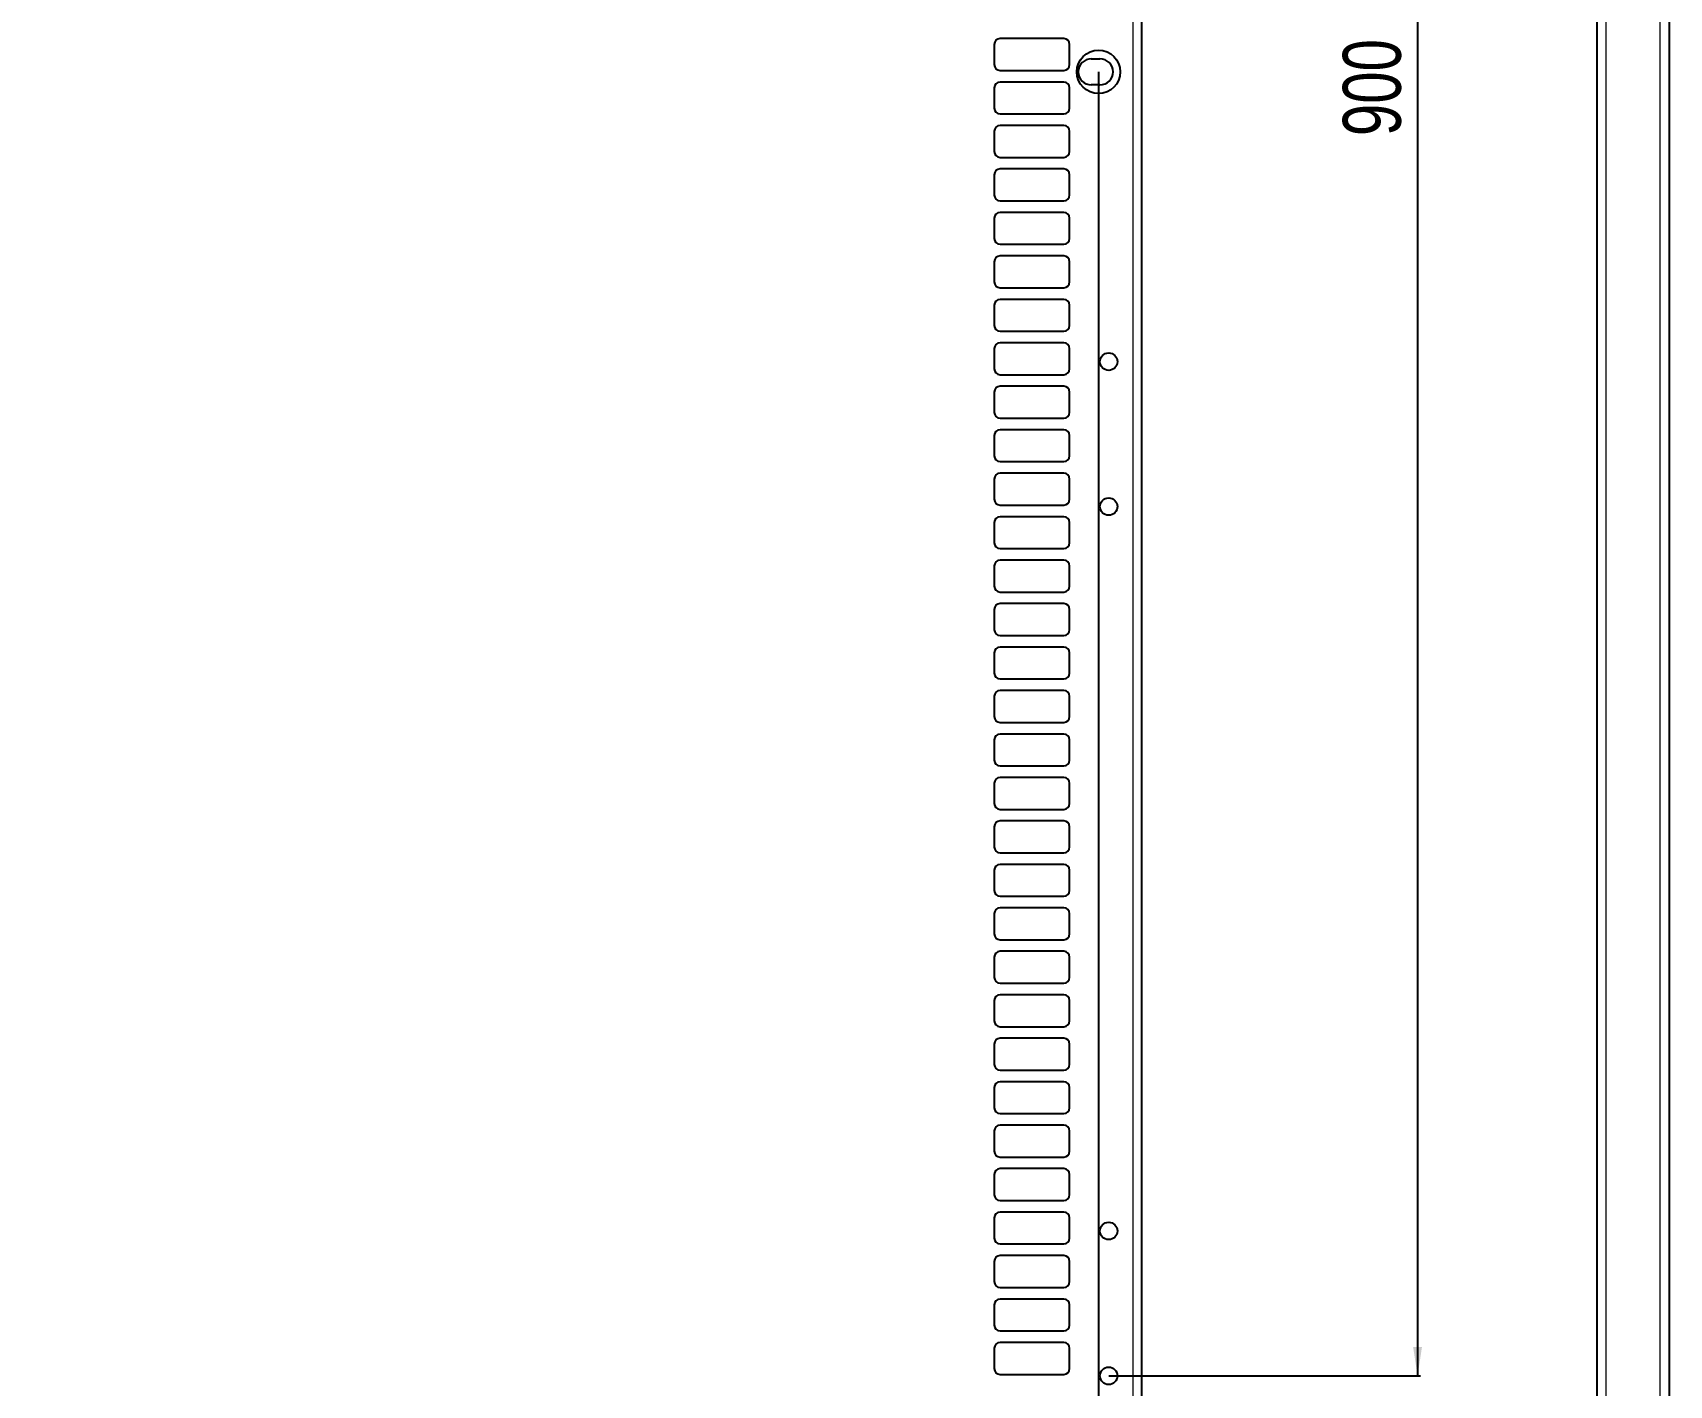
# Model space of a CAD drawing. Header units: millimetres. Extents: x -948 to 1310, y 554 to 2003.
# Drawn here: x -340 to 225, y 850 to 1317 of the extents above; entities that cross this region are included whole.
import ezdxf

# ---------------------------------------------------------------- set-up
doc = ezdxf.new("R2010")
doc.units = ezdxf.units.MM
doc.layers.add('FORMAT', color=7, linetype='Continuous')
doc.styles.add('SLDTEXTSTYLE0', font='TXT', dxfattribs={"width": 0.75})
doc.dimstyles.new('SLDDIMSTYLE0', dxfattribs={"dimtxt": 20, "dimasz": 10, "dimexe": 0, "dimexo": 0.0625, "dimgap": 5, "dimtad": 2, "dimdec": 1, "dimrnd": 1e-09, "dimzin": 12, "dimdsep": 46, "dimtxsty": 'SLDTEXTSTYLE0', "dimsah": 1, "dimcen": 0.09, "dimadec": 0, "dimazin": 3, "dimtfac": 1, "dimtofl": 0, "dimtmove": 0, "dimatfit": 3, "dimfxl": 0, "dimfrac": 2, "dimtolj": 1, "dimtzin": 12, "dimarcsym": 0})

# ---------------------------------------------------------------- blocks, each defined once
blk = doc.blocks.new('_D_2')
at = {"layer": 'FORMAT'}
for p, q in [((31.59, 1753.3), (139.23, 1753.3)), ((138.23, 1753.3), (138.23, 853.3)), ((31.59, 853.3), (139.23, 853.3))]:
    blk.add_line(p, q, dxfattribs=at)
for points in [[(138.23, 1753.3), (136.69, 1743.3), (139.76, 1743.3)], [(138.23, 853.3), (139.76, 863.3), (136.69, 863.3)]]:
    blk.add_solid(points, dxfattribs=at)
at = {"layer": 'FORMAT', "insert": (112.44, 1281.14), "char_height": 20, "attachment_point": 1, "rotation": 90, "style": 'SLDTEXTSTYLE0'}
blk.add_mtext('900', dxfattribs=at)
blk = doc.blocks.new('_D_4')
at = {"layer": 'FORMAT'}
for p, q in [((-827.92, 1303.29), (-827.92, 711.8)), ((28.08, 1303.29), (28.08, 711.8)), ((-827.92, 712.8), (28.08, 712.8))]:
    blk.add_line(p, q, dxfattribs=at)
for points in [[(-827.92, 712.8), (-817.92, 711.26), (-817.92, 714.34)], [(28.08, 712.8), (18.08, 714.34), (18.08, 711.26)]]:
    blk.add_solid(points, dxfattribs=at)
at = {"layer": 'FORMAT', "insert": (-422.09, 738.58), "char_height": 20, "attachment_point": 1, "style": 'SLDTEXTSTYLE0'}
blk.add_mtext('856', dxfattribs=at)

msp = doc.modelspace()

# ---------------------------------------------------------------- linework, layer by layer
at = {"color": 8, "linetype": 'Continuous', "lineweight": 18}
for p, q in [((39.98, 761.8), (39.98, 1844.8)), ((203.24, 1844.8), (203.24, 785.43)), ((222.04, 770.28), (222.04, 1844.8))]:
    msp.add_line(p, q, dxfattribs=at)
at = {"color": 7, "linetype": 'Continuous', "lineweight": 25}
for p, q in [((43.08, 761.8), (43.08, 1844.8)), ((225.14, 1844.8), (225.14, 773.18)), ((200.14, 1815.6), (200.14, 780.8)), ((-7.92, 1312.8), (-7.92, 1305.8)), ((16.08, 1314.8), (-5.92, 1314.8)), ((18.08, 1305.8), (18.08, 1312.8)), ((25.58, 1307.8), (28.58, 1307.8)), ((-5.92, 1303.8), (16.08, 1303.8)), ((16.08, 1299.8), (-5.92, 1299.8)), ((-7.92, 1297.8), (-7.92, 1290.8)), ((18.08, 1290.8), (18.08, 1297.8)), ((28.58, 1298.8), (25.58, 1298.8)), ((-5.92, 1288.8), (16.08, 1288.8)), ((-7.92, 1282.8), (-7.92, 1275.8)), ((16.08, 1284.8), (-5.92, 1284.8)), ((18.08, 1275.8), (18.08, 1282.8)), ((-5.92, 1273.8), (16.08, 1273.8)), ((-7.92, 1267.8), (-7.92, 1260.8)), ((16.08, 1269.8), (-5.92, 1269.8)), ((18.08, 1260.8), (18.08, 1267.8)), ((-5.92, 1258.8), (16.08, 1258.8)), ((16.08, 1254.8), (-5.92, 1254.8)), ((-7.92, 1252.8), (-7.92, 1245.8)), ((18.08, 1245.8), (18.08, 1252.8)), ((-5.92, 1243.8), (16.08, 1243.8)), ((-7.92, 1237.8), (-7.92, 1230.8)), ((16.08, 1239.8), (-5.92, 1239.8)), ((18.08, 1230.8), (18.08, 1237.8)), ((-5.92, 1228.8), (16.08, 1228.8)), ((-7.92, 1222.8), (-7.92, 1215.8)), ((16.08, 1224.8), (-5.92, 1224.8)), ((18.08, 1215.8), (18.08, 1222.8)), ((-5.92, 1213.8), (16.08, 1213.8)), ((16.08, 1209.8), (-5.92, 1209.8)), ((-7.92, 1207.8), (-7.92, 1200.8)), ((18.08, 1200.8), (18.08, 1207.8)), ((-5.92, 1198.8), (16.08, 1198.8)), ((-7.92, 1192.8), (-7.92, 1185.8)), ((16.08, 1194.8), (-5.92, 1194.8)), ((18.08, 1185.8), (18.08, 1192.8)), ((-5.92, 1183.8), (16.08, 1183.8)), ((-7.92, 1177.8), (-7.92, 1170.8)), ((16.08, 1179.8), (-5.92, 1179.8)), ((18.08, 1170.8), (18.08, 1177.8)), ((-5.92, 1168.8), (16.08, 1168.8)), ((16.08, 1164.8), (-5.92, 1164.8)), ((-7.92, 1162.8), (-7.92, 1155.8)), ((18.08, 1155.8), (18.08, 1162.8)), ((-5.92, 1153.8), (16.08, 1153.8)), ((-7.92, 1147.8), (-7.92, 1140.8)), ((16.08, 1149.8), (-5.92, 1149.8)), ((18.08, 1140.8), (18.08, 1147.8)), ((-5.92, 1138.8), (16.08, 1138.8)), ((-7.92, 1132.8), (-7.92, 1125.8)), ((16.08, 1134.8), (-5.92, 1134.8)), ((18.08, 1125.8), (18.08, 1132.8)), ((-5.92, 1123.8), (16.08, 1123.8)), ((16.08, 1119.8), (-5.92, 1119.8)), ((-7.92, 1117.8), (-7.92, 1110.8)), ((18.08, 1110.8), (18.08, 1117.8)), ((-5.92, 1108.8), (16.08, 1108.8)), ((-7.92, 1102.8), (-7.92, 1095.8)), ((16.08, 1104.8), (-5.92, 1104.8)), ((18.08, 1095.8), (18.08, 1102.8)), ((-5.92, 1093.8), (16.08, 1093.8)), ((-7.92, 1087.8), (-7.92, 1080.8)), ((16.08, 1089.8), (-5.92, 1089.8)), ((18.08, 1080.8), (18.08, 1087.8)), ((-5.92, 1078.8), (16.08, 1078.8)), ((16.08, 1074.8), (-5.92, 1074.8)), ((-7.92, 1072.8), (-7.92, 1065.8)), ((18.08, 1065.8), (18.08, 1072.8)), ((-5.92, 1063.8), (16.08, 1063.8)), ((-7.92, 1057.8), (-7.92, 1050.8)), ((16.08, 1059.8), (-5.92, 1059.8)), ((18.08, 1050.8), (18.08, 1057.8)), ((-5.92, 1048.8), (16.08, 1048.8)), ((-7.92, 1042.8), (-7.92, 1035.8)), ((16.08, 1044.8), (-5.92, 1044.8)), ((18.08, 1035.8), (18.08, 1042.8)), ((-5.92, 1033.8), (16.08, 1033.8)), ((16.08, 1029.8), (-5.92, 1029.8)), ((-7.92, 1027.8), (-7.92, 1020.8)), ((18.08, 1020.8), (18.08, 1027.8)), ((-5.92, 1018.8), (16.08, 1018.8)), ((-7.92, 1012.8), (-7.92, 1005.8)), ((16.08, 1014.8), (-5.92, 1014.8)), ((18.08, 1005.8), (18.08, 1012.8)), ((-5.92, 1003.8), (16.08, 1003.8)), ((-7.92, 997.8), (-7.92, 990.8)), ((16.08, 999.8), (-5.92, 999.8)), ((18.08, 990.8), (18.08, 997.8)), ((-5.92, 988.8), (16.08, 988.8)), ((16.08, 984.8), (-5.92, 984.8)), ((-7.92, 982.8), (-7.92, 975.8)), ((18.08, 975.8), (18.08, 982.8)), ((-5.92, 973.8), (16.08, 973.8)), ((-7.92, 967.8), (-7.92, 960.8)), ((16.08, 969.8), (-5.92, 969.8)), ((18.08, 960.8), (18.08, 967.8)), ((-5.92, 958.8), (16.08, 958.8)), ((-7.92, 952.8), (-7.92, 945.8)), ((16.08, 954.8), (-5.92, 954.8)), ((18.08, 945.8), (18.08, 952.8)), ((-5.92, 943.8), (16.08, 943.8)), ((16.08, 939.8), (-5.92, 939.8)), ((-7.92, 937.8), (-7.92, 930.8)), ((18.08, 930.8), (18.08, 937.8)), ((-5.92, 928.8), (16.08, 928.8)), ((-7.92, 922.8), (-7.92, 915.8)), ((16.08, 924.8), (-5.92, 924.8)), ((18.08, 915.8), (18.08, 922.8)), ((-5.92, 913.8), (16.08, 913.8)), ((16.08, 909.8), (-5.92, 909.8)), ((-7.92, 907.8), (-7.92, 900.8)), ((18.08, 900.8), (18.08, 907.8)), ((-5.92, 898.8), (16.08, 898.8)), ((-7.92, 892.8), (-7.92, 885.8)), ((16.08, 894.8), (-5.92, 894.8)), ((18.08, 885.8), (18.08, 892.8)), ((-5.92, 883.8), (16.08, 883.8)), ((-7.92, 877.8), (-7.92, 870.8)), ((16.08, 879.8), (-5.92, 879.8)), ((18.08, 870.8), (18.08, 877.8)), ((-5.92, 868.8), (16.08, 868.8)), ((16.08, 864.8), (-5.92, 864.8)), ((-7.92, 862.8), (-7.92, 855.8)), ((18.08, 855.8), (18.08, 862.8)), ((-5.92, 853.8), (16.08, 853.8))]:
    msp.add_line(p, q, dxfattribs=at)
for centre, radius in [((28.08, 1303.3), 7.5), ((31.58, 1203.3), 3), ((31.58, 1153.3), 3), ((31.58, 903.3), 3), ((31.58, 853.3), 3)]:
    msp.add_circle(centre, radius, dxfattribs=at)
for centre, radius, start, end in [((-5.92, 1312.8), 2, 90, 180), ((16.08, 1312.8), 2, 0, 90), ((-5.92, 1305.8), 2, 180, 270), ((16.08, 1305.8), 2, 270, 0), ((25.58, 1303.3), 4.5, 90, 270), ((28.58, 1303.3), 4.5, 270, 90), ((-5.92, 1297.8), 2, 90, 180), ((16.08, 1297.8), 2, 0, 90), ((-5.92, 1290.8), 2, 180, 270), ((16.08, 1290.8), 2, 270, 0), ((-5.92, 1282.8), 2, 90, 180), ((16.08, 1282.8), 2, 0, 90), ((-5.92, 1275.8), 2, 180, 270), ((16.08, 1275.8), 2, 270, 0), ((-5.92, 1267.8), 2, 90, 180), ((16.08, 1267.8), 2, 0, 90), ((-5.92, 1260.8), 2, 180, 270), ((16.08, 1260.8), 2, 270, 0), ((-5.92, 1252.8), 2, 90, 180), ((16.08, 1252.8), 2, 0, 90), ((-5.92, 1245.8), 2, 180, 270), ((16.08, 1245.8), 2, 270, 0), ((-5.92, 1237.8), 2, 90, 180), ((16.08, 1237.8), 2, 0, 90), ((-5.92, 1230.8), 2, 180, 270), ((16.08, 1230.8), 2, 270, 0), ((-5.92, 1222.8), 2, 90, 180), ((16.08, 1222.8), 2, 0, 90), ((-5.92, 1215.8), 2, 180, 270), ((16.08, 1215.8), 2, 270, 0), ((-5.92, 1207.8), 2, 90, 180), ((16.08, 1207.8), 2, 0, 90), ((-5.92, 1200.8), 2, 180, 270), ((16.08, 1200.8), 2, 270, 0), ((-5.92, 1192.8), 2, 90, 180), ((16.08, 1192.8), 2, 0, 90), ((-5.92, 1185.8), 2, 180, 270), ((16.08, 1185.8), 2, 270, 0), ((-5.92, 1177.8), 2, 90, 180), ((16.08, 1177.8), 2, 0, 90), ((-5.92, 1170.8), 2, 180, 270), ((16.08, 1170.8), 2, 270, 0), ((-5.92, 1162.8), 2, 90, 180), ((16.08, 1162.8), 2, 0, 90), ((-5.92, 1155.8), 2, 180, 270), ((16.08, 1155.8), 2, 270, 0), ((-5.92, 1147.8), 2, 90, 180), ((16.08, 1147.8), 2, 0, 90), ((-5.92, 1140.8), 2, 180, 270), ((16.08, 1140.8), 2, 270, 0), ((-5.92, 1132.8), 2, 90, 180), ((16.08, 1132.8), 2, 0, 90), ((-5.92, 1125.8), 2, 180, 270), ((16.08, 1125.8), 2, 270, 0), ((-5.92, 1117.8), 2, 90, 180), ((16.08, 1117.8), 2, 0, 90), ((-5.92, 1110.8), 2, 180, 270), ((16.08, 1110.8), 2, 270, 0), ((-5.92, 1102.8), 2, 90, 180), ((16.08, 1102.8), 2, 0, 90), ((-5.92, 1095.8), 2, 180, 270), ((16.08, 1095.8), 2, 270, 0), ((-5.92, 1087.8), 2, 90, 180), ((16.08, 1087.8), 2, 0, 90), ((-5.92, 1080.8), 2, 180, 270), ((16.08, 1080.8), 2, 270, 0), ((-5.92, 1072.8), 2, 90, 180), ((16.08, 1072.8), 2, 0, 90), ((-5.92, 1065.8), 2, 180, 270), ((16.08, 1065.8), 2, 270, 0), ((-5.92, 1057.8), 2, 90, 180), ((16.08, 1057.8), 2, 0, 90), ((-5.92, 1050.8), 2, 180, 270), ((16.08, 1050.8), 2, 270, 0), ((-5.92, 1042.8), 2, 90, 180), ((16.08, 1042.8), 2, 0, 90), ((-5.92, 1035.8), 2, 180, 270), ((16.08, 1035.8), 2, 270, 0), ((-5.92, 1027.8), 2, 90, 180), ((16.08, 1027.8), 2, 0, 90), ((-5.92, 1020.8), 2, 180, 270), ((16.08, 1020.8), 2, 270, 0), ((-5.92, 1012.8), 2, 90, 180), ((16.08, 1012.8), 2, 0, 90), ((-5.92, 1005.8), 2, 180, 270), ((16.08, 1005.8), 2, 270, 0), ((-5.92, 997.8), 2, 90, 180), ((16.08, 997.8), 2, 0, 90), ((-5.92, 990.8), 2, 180, 270), ((16.08, 990.8), 2, 270, 0), ((-5.92, 982.8), 2, 90, 180), ((16.08, 982.8), 2, 0, 90), ((-5.92, 975.8), 2, 180, 270), ((16.08, 975.8), 2, 270, 0), ((-5.92, 967.8), 2, 90, 180), ((16.08, 967.8), 2, 0, 90), ((-5.92, 960.8), 2, 180, 270), ((16.08, 960.8), 2, 270, 0), ((-5.92, 952.8), 2, 90, 180), ((16.08, 952.8), 2, 0, 90), ((-5.92, 945.8), 2, 180, 270), ((16.08, 945.8), 2, 270, 0), ((-5.92, 937.8), 2, 90, 180), ((16.08, 937.8), 2, 0, 90), ((-5.92, 930.8), 2, 180, 270), ((16.08, 930.8), 2, 270, 0), ((-5.92, 922.8), 2, 90, 180), ((16.08, 922.8), 2, 0, 90), ((-5.92, 915.8), 2, 180, 270), ((16.08, 915.8), 2, 270, 0), ((-5.92, 907.8), 2, 90, 180), ((16.08, 907.8), 2, 0, 90), ((-5.92, 900.8), 2, 180, 270), ((16.08, 900.8), 2, 270, 0), ((-5.92, 892.8), 2, 90, 180), ((16.08, 892.8), 2, 0, 90), ((-5.92, 885.8), 2, 180, 270), ((16.08, 885.8), 2, 270, 0), ((-5.92, 877.8), 2, 90, 180), ((16.08, 877.8), 2, 0, 90), ((-5.92, 870.8), 2, 180, 270), ((16.08, 870.8), 2, 270, 0), ((-5.92, 862.8), 2, 90, 180), ((16.08, 862.8), 2, 0, 90), ((-5.92, 855.8), 2, 180, 270), ((16.08, 855.8), 2, 270, 0)]:
    msp.add_arc(centre, radius, start, end, dxfattribs=at)

# ---------------------------------------------------------------- dimensions: what is measured, and where the dimension line sits
at = {"layer": 'FORMAT'}
for base, p1, p2, angle, picture, middle in [((138.23, 853.3), (31.58, 1753.3), (31.58, 853.3), 90, '_D_2', (138.23, 1303.3)), ((28.08, 712.8), (-827.92, 1303.3), (28.08, 1303.3), 0, '_D_4', (-399.92, 712.8))]:
    dim = msp.add_linear_dim(base=base, p1=p1, p2=p2, angle=angle, dimstyle='SLDDIMSTYLE0', dxfattribs=at)
    dim.commit()
    dim.dimension.update_dxf_attribs({"geometry": picture, "text_midpoint": middle, "dimtype": 160})

doc.saveas('drawing.dxf')
